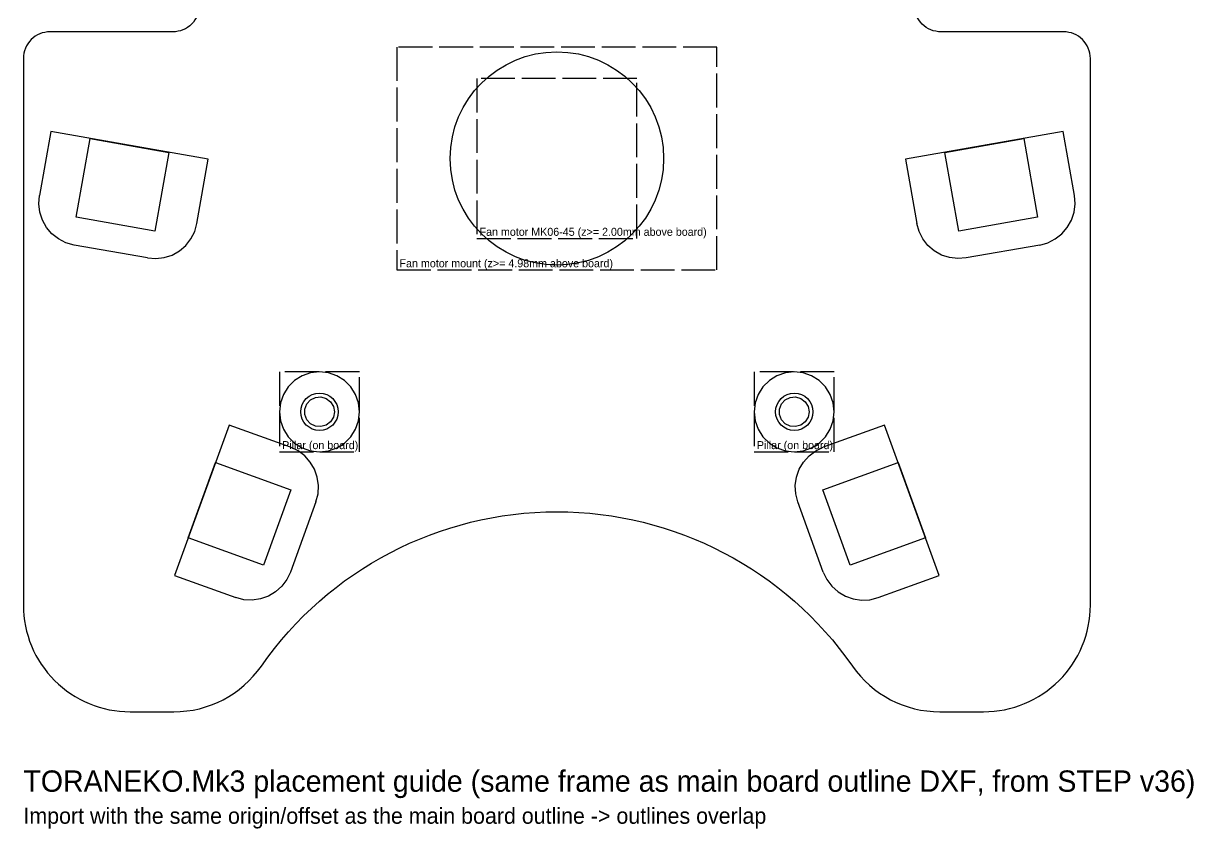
# Model space of a CAD drawing. Header units: millimetres. Extents: x -6.6 to 37.3, y -31.4 to 37.
# Drawn here: x -6.6 to 37.27, y -31.38 to -1.18 of the extents above; entities that cross this region are included whole.
import ezdxf

# ---------------------------------------------------------------- set-up
doc = ezdxf.new("R2010")
doc.units = ezdxf.units.MM
doc.linetypes.add('DASHED', pattern=[1.524, 1.27, -0.254])
for name, color, linetype in [('00_BOARD', 7, 'Continuous'), ('20_CONTACT', 3, 'Continuous'), ('30_OVERHANG', 2, 'DASHED'), ('90_TEXT', 7, 'Continuous')]:
    doc.layers.add(name, color=color, linetype=linetype)

msp = doc.modelspace()

# ---------------------------------------------------------------- linework, layer by layer
at = {"layer": '00_BOARD'}
msp.add_lwpolyline([(0, -0.5, -0.414214), (-1, -1.5), (-5.6, -1.5, 0.414214), (-6.6, -2.5), (-6.6, -23, 0.414214), (-2.6, -27), (-0.961, -27, 0.245393), (2.321, -25.286, -0.522233), (24.479, -25.286, 0.245393), (27.761, -27), (29.4, -27, 0.414214), (33.4, -23), (33.4, -2.5, 0.414214), (32.4, -1.5), (27.8, -1.5, -0.414214), (26.8, -0.5)], format="xyb", dxfattribs=at)
for points in [[(-4.1, -5.5), (-1.146, -6.021), (-1.667, -8.975), (-4.621, -8.454)], [(31.421, -8.454), (28.467, -8.975), (27.946, -6.021), (30.9, -5.5)], [(-0.419, -20.474), (0.607, -17.655), (3.426, -18.681), (2.4, -21.5)], [(26.193, -17.655), (27.219, -20.474), (24.4, -21.5), (23.374, -18.681)]]:
    msp.add_lwpolyline(points, close=True, dxfattribs=at)
for centre, radius in [((13.4, -6.25), 4), ((4.5, -15.75), 0.7), ((22.3, -15.75), 0.7)]:
    msp.add_circle(centre, radius, dxfattribs=at)
at = {"layer": '20_CONTACT'}
for points in [[(-5.577, -5.24), (-6.001, -7.641)], [(0.332, -6.281), (-5.577, -5.24)], [(32.377, -5.24), (26.468, -6.281)], [(32.801, -7.641), (32.377, -5.24)], [(-0.092, -8.683), (0.332, -6.281)], [(26.468, -6.281), (26.892, -8.683)], [(-4.703, -9.495), (-5.005, -9.411), (-5.285, -9.269), (-5.531, -9.075), (-5.736, -8.837), (-5.89, -8.564), (-5.987, -8.266), (-6.025, -7.954), (-6.001, -7.641)], [(31.503, -9.495), (31.805, -9.411), (32.085, -9.269), (32.331, -9.075), (32.536, -8.837), (32.69, -8.564), (32.787, -8.266), (32.825, -7.954), (32.801, -7.641)], [(-1.945, -9.981), (-1.633, -10.005), (-1.321, -9.968), (-1.023, -9.87), (-0.75, -9.716), (-0.512, -9.512), (-0.318, -9.265), (-0.176, -8.985), (-0.092, -8.683)], [(28.745, -9.981), (28.433, -10.005), (28.121, -9.968), (27.823, -9.87), (27.55, -9.716), (27.312, -9.512), (27.118, -9.265), (26.976, -8.985), (26.892, -8.683)], [(-1.945, -9.981), (-4.703, -9.495)], [(31.503, -9.495), (28.745, -9.981)], [(6, -15.75), (5.962, -15.416), (5.851, -15.099), (5.673, -14.815), (5.435, -14.577), (5.151, -14.399), (4.834, -14.288), (4.5, -14.25), (4.166, -14.288), (3.849, -14.399), (3.565, -14.577), (3.327, -14.815), (3.149, -15.099), (3.038, -15.416), (3, -15.75), (3.038, -16.084), (3.149, -16.401), (3.327, -16.685), (3.565, -16.923), (3.849, -17.101), (4.166, -17.212), (4.5, -17.25), (4.834, -17.212), (5.151, -17.101), (5.435, -16.923), (5.673, -16.685), (5.851, -16.401), (5.962, -16.084), (6, -15.75)], [(23.8, -15.75), (23.762, -15.416), (23.651, -15.099), (23.473, -14.815), (23.235, -14.577), (22.951, -14.399), (22.634, -14.288), (22.3, -14.25), (21.966, -14.288), (21.649, -14.399), (21.365, -14.577), (21.127, -14.815), (20.949, -15.099), (20.838, -15.416), (20.8, -15.75), (20.838, -16.084), (20.949, -16.401), (21.127, -16.685), (21.365, -16.923), (21.649, -17.101), (21.966, -17.212), (22.3, -17.25), (22.634, -17.212), (22.951, -17.101), (23.235, -16.923), (23.473, -16.685), (23.651, -16.401), (23.762, -16.084), (23.8, -15.75)], [(5.06, -15.75), (5.022, -15.952), (4.914, -16.127), (4.75, -16.251), (4.552, -16.307), (4.347, -16.289), (4.163, -16.197), (4.024, -16.045), (3.95, -15.853), (3.95, -15.647), (4.024, -15.455), (4.163, -15.303), (4.347, -15.212), (4.552, -15.193), (4.75, -15.249), (4.914, -15.373), (5.022, -15.548), (5.06, -15.75)], [(22.86, -15.75), (22.822, -15.952), (22.714, -16.127), (22.55, -16.251), (22.352, -16.307), (22.147, -16.289), (21.963, -16.197), (21.824, -16.045), (21.75, -15.853), (21.75, -15.647), (21.824, -15.455), (21.963, -15.303), (22.147, -15.212), (22.352, -15.193), (22.55, -15.249), (22.714, -15.373), (22.822, -15.548), (22.86, -15.75)], [(1.12, -16.245), (-0.932, -21.884)], [(3.412, -17.08), (1.12, -16.245)], [(25.68, -16.245), (23.388, -17.08)], [(27.732, -21.884), (25.68, -16.245)], [(4.368, -19.13), (4.446, -18.826), (4.463, -18.513), (4.419, -18.203), (4.315, -17.907), (4.155, -17.637), (3.946, -17.403), (3.695, -17.215), (3.412, -17.08)], [(22.432, -19.13), (22.354, -18.826), (22.337, -18.513), (22.381, -18.203), (22.485, -17.907), (22.645, -17.637), (22.854, -17.403), (23.105, -17.215), (23.388, -17.08)], [(4.368, -19.13), (3.411, -21.761)], [(23.389, -21.761), (22.432, -19.13)], [(-0.932, -21.884), (1.36, -22.718)], [(3.411, -21.761), (3.275, -22.044), (3.087, -22.295), (2.853, -22.504), (2.583, -22.664), (2.287, -22.768), (1.977, -22.813), (1.664, -22.796), (1.36, -22.718)], [(23.389, -21.761), (23.525, -22.044), (23.713, -22.295), (23.947, -22.504), (24.217, -22.664), (24.513, -22.768), (24.823, -22.813), (25.136, -22.796), (25.44, -22.718)], [(25.44, -22.718), (27.732, -21.884)]]:
    msp.add_lwpolyline(points, dxfattribs=at)
at = {"layer": '30_OVERHANG'}
for points in [[(7.4, -10.43), (19.4, -10.43), (19.4, -2.07), (7.4, -2.07)], [(10.4, -9.25), (16.4, -9.25), (16.4, -3.25), (10.4, -3.25)], [(3, -17.25), (6, -17.25), (6, -14.25), (3, -14.25)], [(20.8, -17.25), (23.8, -17.25), (23.8, -14.25), (20.8, -14.25)]]:
    msp.add_lwpolyline(points, close=True, dxfattribs=at)

# ---------------------------------------------------------------- texts
at = {"layer": '90_TEXT'}
for s, height, p in [('Fan motor MK06-45 (z>= 2.00mm above board)', 0.3, (10.5, -9.15)), ('Fan motor mount (z>= 4.98mm above board)', 0.3, (7.5, -10.33)), ('Pillar (on board)', 0.3, (3.1, -17.15)), ('Pillar (on board)', 0.3, (20.9, -17.15)), ('TORANEKO.Mk3 placement guide (same frame as main board outline DXF, from STEP v36)', 0.8, (-6.6, -30)), ('Import with the same origin/offset as the main board outline -> outlines overlap', 0.6, (-6.6, -31.2))]:
    msp.add_text(s, height=height, dxfattribs=at).set_placement(p)

doc.saveas('drawing.dxf')
